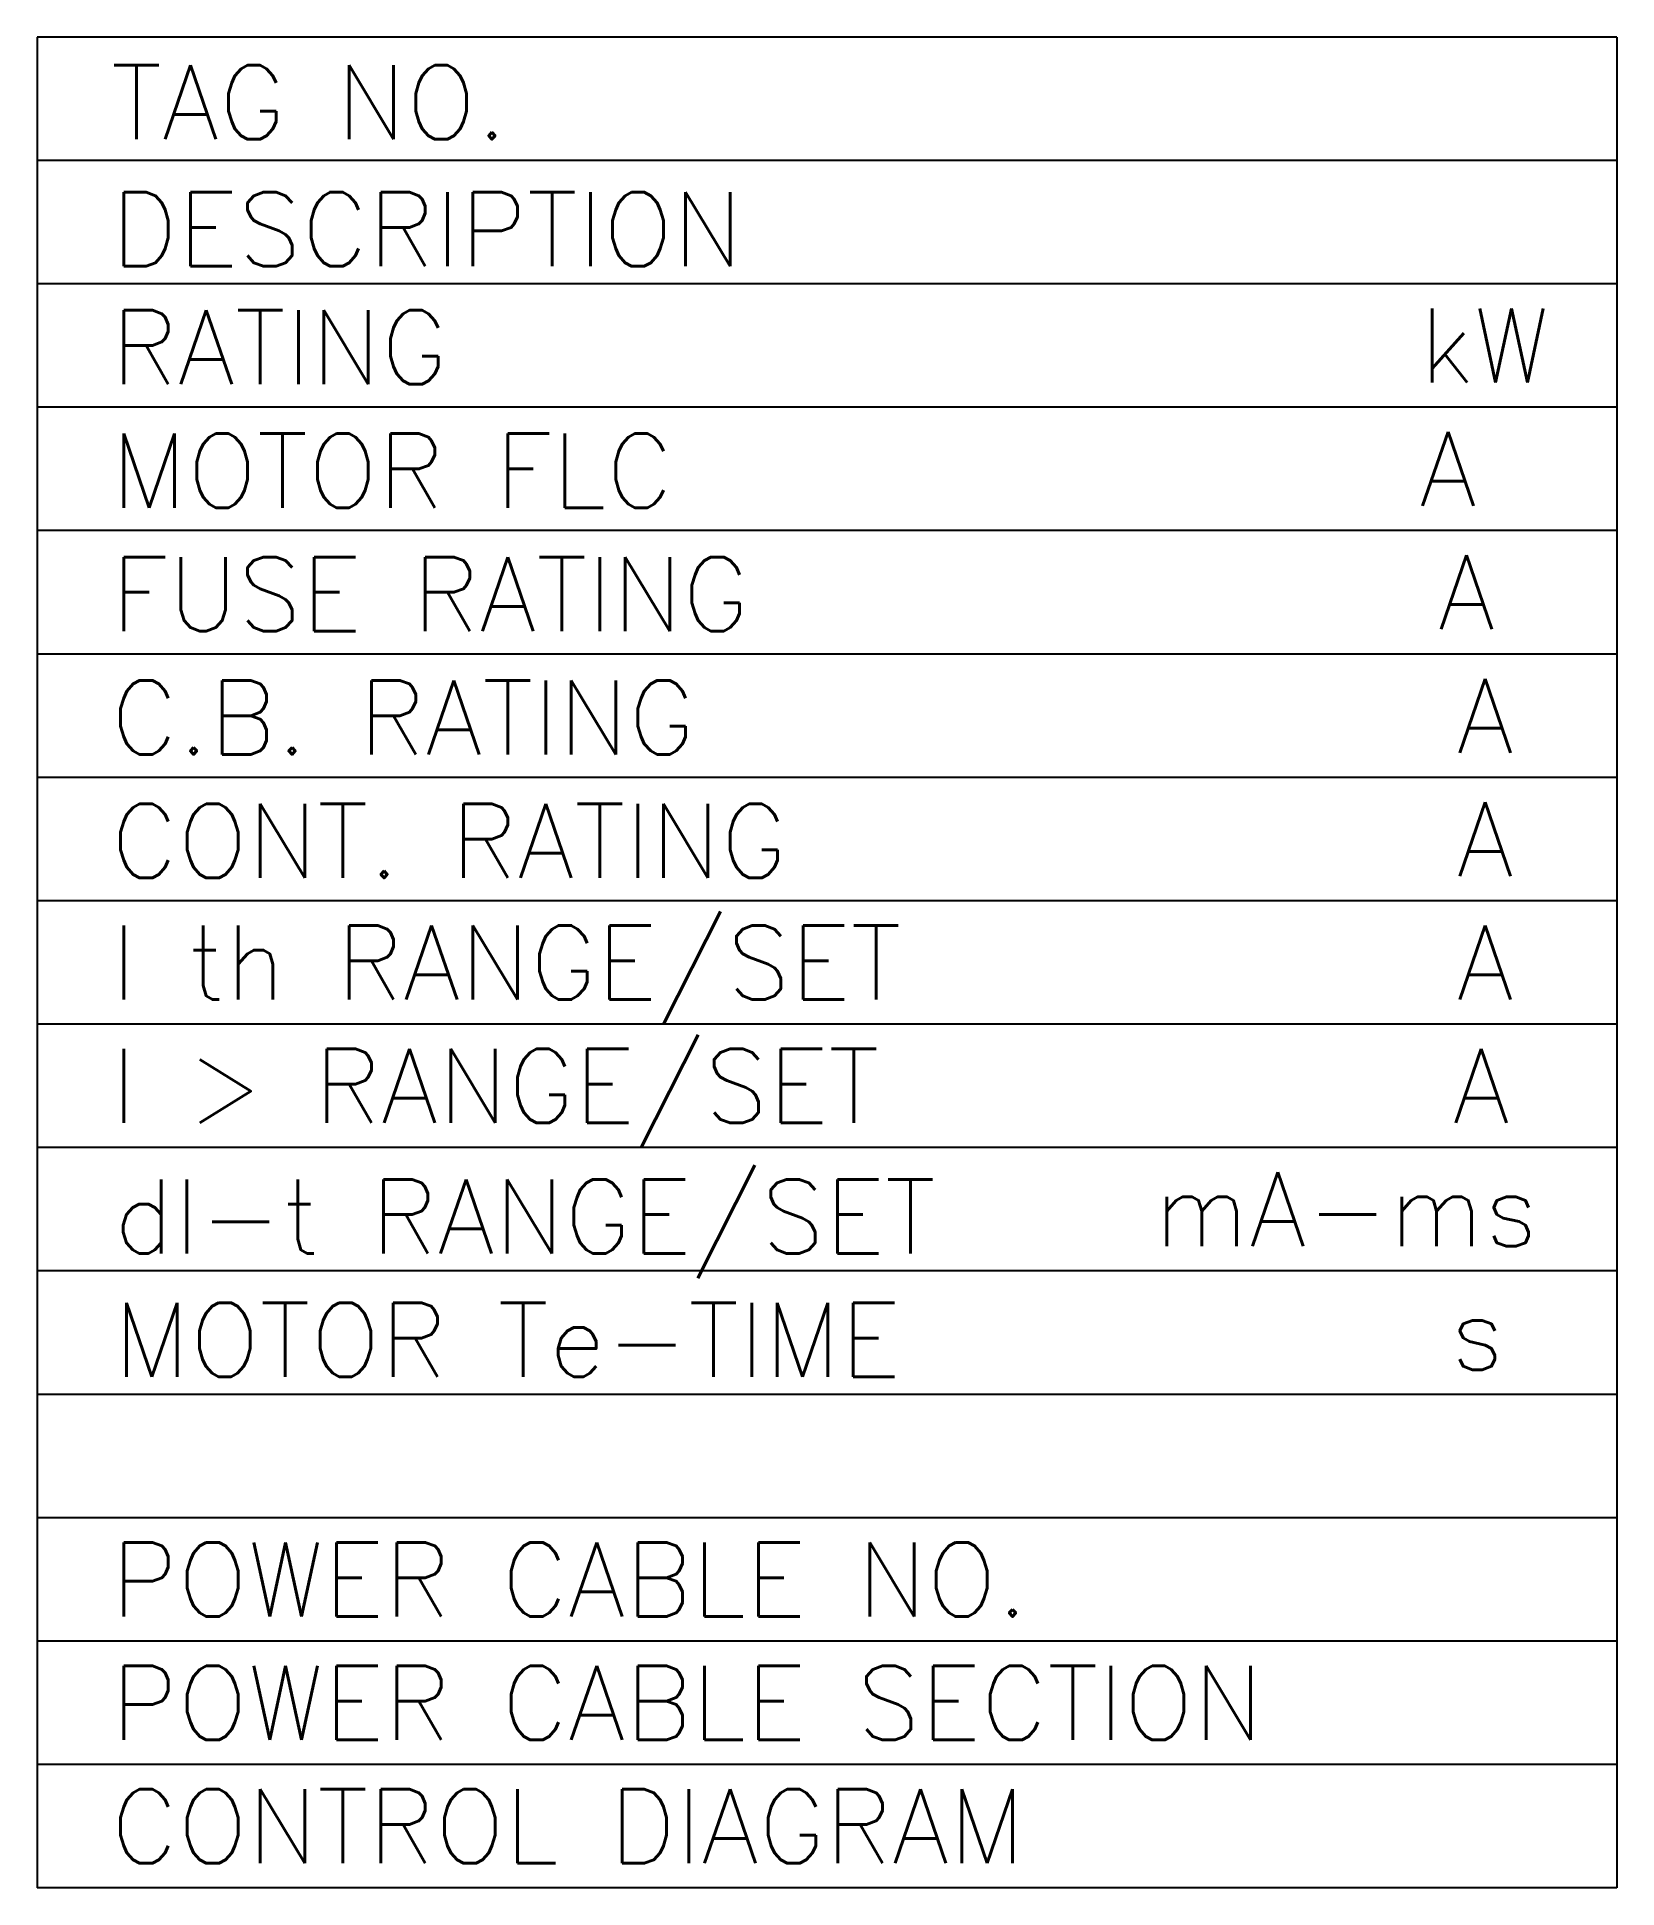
# Model space of a CAD drawing. Extents: x 56 to 120, y 498 to 573.
import ezdxf
from ezdxf.enums import TextEntityAlignment as Align

# ---------------------------------------------------------------- set-up
doc = ezdxf.new("R2010")
doc.units = 0
doc.header["$LTSCALE"] = 10
doc.layers.get('0').update_dxf_attribs({"linetype": 'CONTINUOUS'})
doc.styles.get("Standard").update_dxf_attribs({"font": 'simplex'})

msp = doc.modelspace()

# ---------------------------------------------------------------- linework, layer by layer
at = {"color": 0}
for p, q in [((56, 573), (56, 498)), ((120, 573), (56, 573)), ((120, 568), (56, 568)), ((120, 563), (56, 563)), ((120, 558), (56, 558)), ((120, 553), (56, 553)), ((120, 548), (56, 548)), ((120, 543), (56, 543)), ((120, 538), (56, 538)), ((120, 533), (56, 533)), ((120, 528), (56, 528)), ((120, 523), (56, 523)), ((120, 518), (56, 518)), ((120, 513), (56, 513)), ((120, 508), (56, 508)), ((120, 503), (56, 503)), ((120, 498), (56, 498))]:
    msp.add_line(p, q, dxfattribs=at)
msp.add_lwpolyline([(120, 573), (120, 498)], dxfattribs=at)

# ---------------------------------------------------------------- texts
for s, p in [('TAG NO.', (59, 568.857)), ('DESCRIPTION', (59, 563.714)), ('RATING', (59, 558.929)), ('kW', (112, 559)), ('MOTOR FLC', (59, 553.929)), ('A', (112, 554)), ('A', (112.75, 549)), ('FUSE RATING', (59, 548.929)), ('C.B. RATING', (59, 543.929)), ('A', (113.5, 544)), ('CONT. RATING', (59, 538.929)), ('A', (113.5, 539)), ('I th RANGE/SET', (59, 534)), ('A', (113.5, 534)), ('I > RANGE/SET', (59, 529)), ('dI-t RANGE/SET', (59.106, 523.712)), ('mA-ms', (101.25, 524)), ('MOTOR Te-TIME', (59.106, 518.712)), ('s', (113.25, 519)), ('POWER CABLE NO.', (59, 509)), ('POWER CABLE SECTION', (59, 504)), ('CONTROL DIAGRAM', (59, 499))]:
    msp.add_text(s, height=3, dxfattribs=at).set_placement(p)
msp.add_text('A', height=3, dxfattribs=at).set_placement((114.5, 530.5), align=Align.MIDDLE)

doc.saveas('drawing.dxf')
